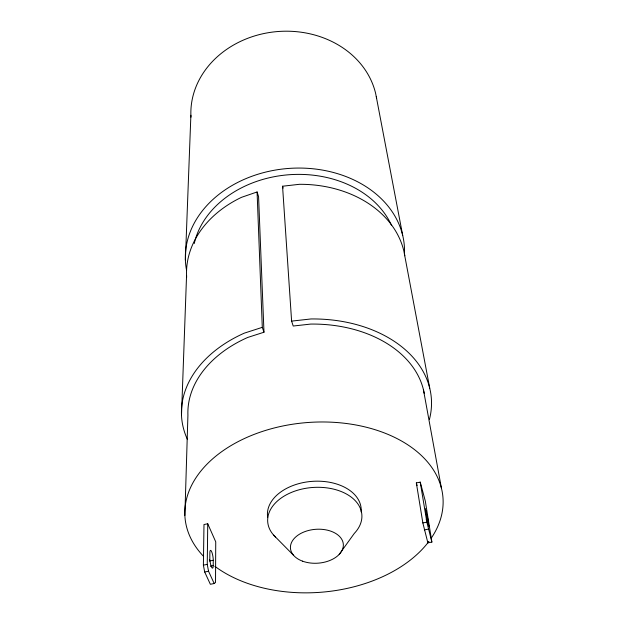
<?xml version="1.0" encoding="UTF-8"?>
<svg xmlns="http://www.w3.org/2000/svg" width="624" height="624" viewBox="0 0 624 624"><rect width="100%" height="100%" fill="white"/><g stroke="black" fill="none" stroke-linecap="round" stroke-linejoin="round"><path stroke-width="0.94" d="M213.213 565.656L213.252 560.282A6.31 1.357 80.6 0 0 211.598 551.577A6.31 1.357 80.6 0 0 209.867 552.786L209.812 558.168A6.341 1.373 80.6 0 0 211.474 566.951A6.341 1.373 80.6 0 0 213.213 565.656L210.366 566.21M214.196 583.534L208.549 571.249L207.254 564.392L207.737 523.786L203.986 524.519L203.385 565.133L204.68 571.99L210.358 584.267L214.196 583.534L215.522 582.442L215.74 541.843L207.737 523.786M184.86 515.447L187.925 415.194A118.81 84.068 -4.3 0 1 247.689 337.459L263.983 332.225L258.57 196.599L257.08 191.966L241.457 197.348A109.699 85.215 -4.3 0 0 186.662 277.329M181.49 415.295L186.56 275.402M185.375 259.99L190.882 115.253M431.87 542.092L425.326 501.142L420.233 482.141L416.341 482.906L422.846 522.935L427.877 542.849L431.87 542.092L426.871 522.163L420.233 482.141M427.877 542.849L428.064 541.952M339.175 554.424L354.276 533.45A47.206 30.865 -4.3 0 0 345.602 493.561A47.206 30.865 -4.3 0 0 283.608 496.423A47.206 30.865 -4.3 0 0 275.551 537.092M257.08 191.966L262.291 327.35L244.319 333.138A125.229 88.624 -4.3 0 0 187.489 439.561M213.252 560.282L209.469 561.007A6.31 1.381 80.6 0 0 209.422 559.595M426.176 519.277L427.752 518.981L425.357 508.786L427.058 519.402L428.906 526.648L427.752 518.981M203.385 565.133L207.254 564.392M422.846 522.935L426.871 522.163M204.68 571.99L208.549 571.249M424.32 529.901L428.353 529.129M424.203 393.284A118.81 84.068 -4.3 0 0 310.76 324.074L293.21 326.024L291.611 321.11L282.555 186.225L299.395 184.306A109.699 85.215 -4.3 0 1 403.853 250.996L429.733 388.222M291.611 321.11L310.978 318.958A125.229 88.624 -4.3 0 1 429.382 419.593M273.647 535.135L293.654 555.415M262.291 327.35L263.983 332.225M282.555 186.225L283.124 188.089M416.341 482.906L417.074 485.612M402.714 235.498L375.718 93.795A93.405 79.958 -4.3 0 0 272.688 32.058A93.405 79.958 -4.3 0 0 190.967 117.148M423.4 389.516L441.402 488.085M203.627 556.421A129.371 85.129 -4.3 0 1 306.08 422.643A129.371 85.129 -4.3 0 1 431.675 537.514M428.922 541.406A129.371 85.129 -4.3 0 1 214.913 566.342M267.68 517.374A46.972 30.857 -4.3 0 1 313.209 481.291A46.972 30.857 -4.3 0 1 361.14 511.93M194.251 243.524A102.461 80.363 -4.3 0 1 286.9 174.915A102.461 80.363 -4.3 0 1 391.599 225.545M404.469 253.851A109.699 85.215 -4.3 0 1 404.804 255.77M186.553 270.247A109.723 86.081 -4.3 0 1 287.524 168.527A109.723 86.081 -4.3 0 1 404.531 252.346M376.311 96.587A93.405 79.958 -4.3 0 1 376.639 98.475M302.546 561.163A26.512 16.973 -4.3 0 0 343.325 545.899A26.512 16.973 -4.3 0 0 304.785 531.656A26.512 16.973 -4.3 0 0 302.546 561.163"/></g></svg>
